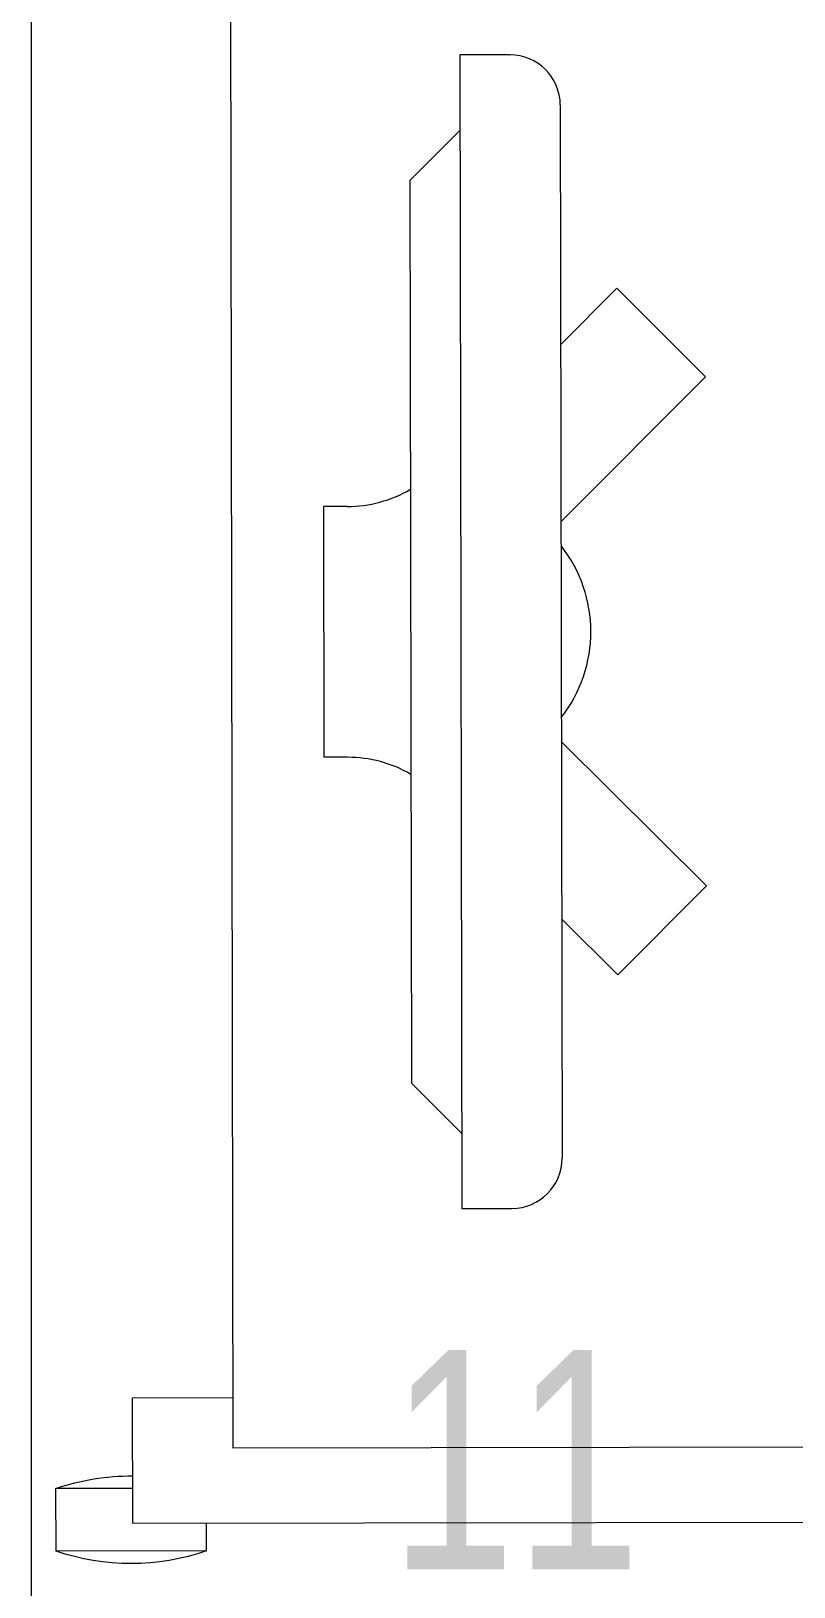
# Model space of a CAD drawing. Extents: x -234346 to 58427, y -132654 to -82394.
# Drawn here: x -105360 to -105056, y -114834 to -114214 of the extents above; entities that cross this region are included whole.
import ezdxf

# ---------------------------------------------------------------- set-up
doc = ezdxf.new("R2010")
doc.units = 0
doc.header["$LTSCALE"] = 8
for name, color, linetype, lineweight in [('72_EGR_EQP_TAG', 9, 'Continuous', 5), ('LOADING', 9, 'Continuous', 5), ('Walls', 9, 'Continuous', 5)]:
    doc.layers.add(name, color=color, linetype=linetype, lineweight=lineweight)
doc.styles.add('X3G_ENTITY_257CFD', font='swisscl.ttf', dxfattribs={"height": 200})

# ---------------------------------------------------------------- blocks, each defined once
blk = doc.blocks.new('workstation')
at = {"layer": 'LOADING'}
for p, q in [((2797.299, -990.665, 0), (2797.295, -993.165, 0)), ((2803.299, -990.675, 0), (2797.299, -990.665, 0)), ((2803.299, -990.675, 0), (2803.297, -991.786, 0)), ((2800.355, -991.781, 0), (2800.347, -996.781, 0)), ((2800.355, -991.781, 0), (2858.355, -991.877, 0)), ((2800.353, -993.17, 0), (2797.295, -993.165, 0)), ((2804.249, -1055.787, 0), (2804.35, -994.788, 0)), ((2804.35, -994.788, 0), (2854.35, -994.87, 0)), ((2800.347, -996.781, 0), (2804.347, -996.788, 0)), ((2813.402, -1050.332, 0), (2813.478, -1004.332, 0)), ((2813.478, -1004.332, 0), (2815.478, -1004.335, 0)), ((2817.405, -1048.338, 0), (2817.475, -1006.338, 0)), ((2811.47, -1009.328, 0), (2813.473, -1007.332, 0)), ((2811.41, -1045.328, 0), (2811.47, -1009.328, 0)), ((2807.996, -1022.323, 0), (2807.979, -1032.323, 0)), ((2808.925, -1022.324, 0), (2807.996, -1022.323, 0)), ((2808.908, -1032.324, 0), (2807.979, -1032.323, 0)), ((2811.41, -1045.328, 0), (2813.407, -1047.332, 0)), ((2815.402, -1050.335, 0), (2813.402, -1050.332, 0))]:
    blk.add_line(p, q, dxfattribs=at)
at = {"layer": 'LOADING', "extrusion": (1.65729e-10, -2.0259e-11, -1)}
for p, q in [((2817.459, -1015.886, 0), (2819.7, -1013.652, 0)), ((2823.23, -1017.193, 0), (2819.7, -1013.652, 0)), ((2817.447, -1022.957, 0), (2823.23, -1017.193, 0))]:
    blk.add_line(p, q, dxfattribs=at)
at = {"layer": 'LOADING', "extrusion": (1.65465e-10, -1.79463e-10, -1)}
for p, q in [((2817.433, -1031.72, 0), (2823.196, -1037.503, 0)), ((2823.196, -1037.503, 0), (2819.655, -1041.032, 0)), ((2817.421, -1038.791, 0), (2819.655, -1041.032, 0))]:
    blk.add_line(p, q, dxfattribs=at)
at = {"layer": 'LOADING'}
for centre, start, end in [((2800.285, -999.42, 0), 70.98047, 108.82976), ((2800.31, -984.42, 0), 250.98047, 270.26174)]:
    blk.add_arc(centre, 9.25, start, end, dxfattribs=at)
at = {"layer": 'LOADING', "extrusion": (1.03527e-10, -9.97581e-11, -1)}
for centre, major_axis, start_param, end_param in [((2815.475, -1006.335, 0), (1.412, -1.417), 3.926991, 5.497787), ((2808.933, -1017.324, 0), (-3.541, -3.53), -1.314396, -0.785398), ((2813.059, -1027.331, 0), (3.928, -3.941), 4.833569, 6.162005), ((2808.9, -1037.324, 0), (-3.541, -3.53), 2.356194, 2.885192), ((2815.405, -1048.335, 0), (1.412, -1.417), 5.497787, 7.068583)]:
    blk.add_ellipse(centre, major_axis=major_axis, ratio=1, start_param=start_param, end_param=end_param, dxfattribs=at)
blk = doc.blocks.new('GF1')
at = {"layer": 'Walls', "color": 9}
blk.add_line((-105360.17, -111842.61, 0), (-105360.17, -115862.61, 0), dxfattribs=at)
at = {"layer": 'LOADING', "color": 9, "xscale": -10, "yscale": 10, "zscale": 10, "rotation": 180}
blk.add_blockref('workstation', (-133323.22, -124726.71, 0), dxfattribs=at)
at = {"layer": '72_EGR_EQP_TAG', "color": 9, "insert": (-105167.18, -114739.88, 0), "char_height": 87.473, "attachment_point": 2, "style": 'X3G_ENTITY_257CFD'}
blk.add_mtext('11', dxfattribs=at)

msp = doc.modelspace()

# ---------------------------------------------------------------- block references
at = {"layer": '72_EGR_EQP_TAG'}
msp.add_blockref('GF1', (0, 0), dxfattribs=at)

doc.saveas('drawing.dxf')
